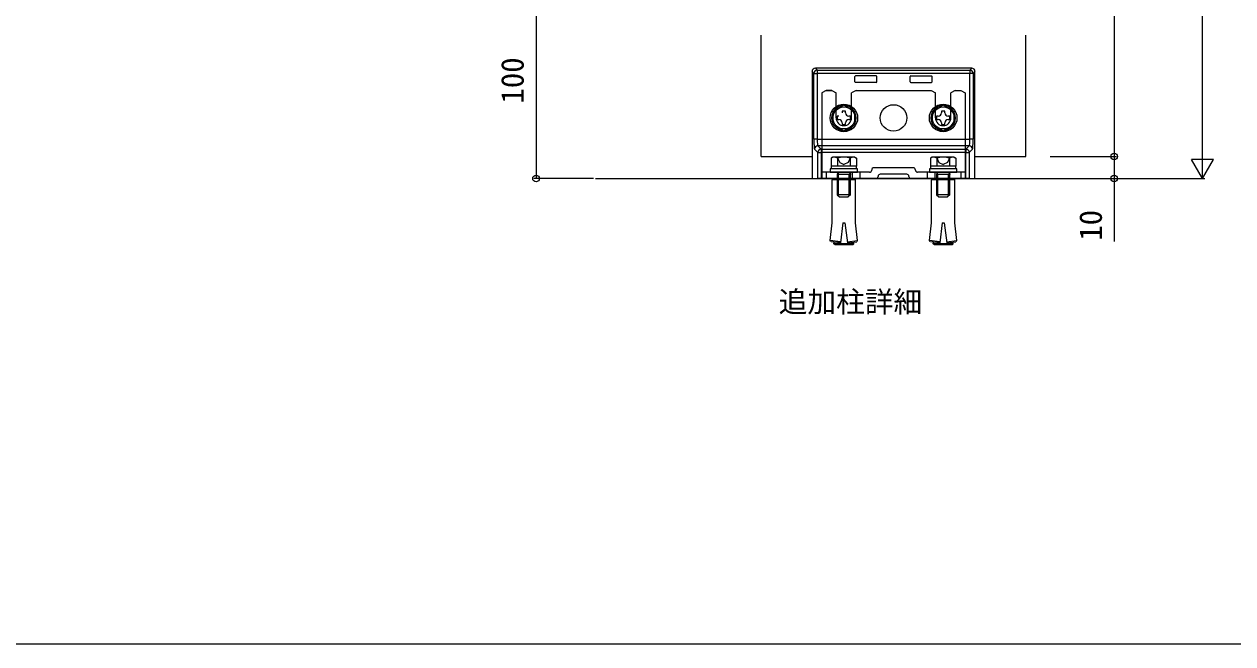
# Model space of a CAD drawing. Units: millimetres, scale not verified. Extents: x -875 to 875, y -1300 to 1292.
# Drawn here: x 0 to 548, y -1300 to -1019 of the extents above; entities that cross this region are included whole.
import ezdxf
from ezdxf.enums import TextEntityAlignment as Align

# ---------------------------------------------------------------- set-up
doc = ezdxf.new("R2010")
doc.units = ezdxf.units.MM
doc.header["$LTSCALE"] = 8
for name, color, linetype in [('0-1_USER1', 3, 'Continuous'), ('0-3_YKK_12', 2, 'Continuous'), ('0-4_YKK_13', 4, 'Continuous'), ('0-6_YKK_D', 6, 'Continuous'), ('0-7_YKK_ZWAK', 7, 'Continuous'), ('0-8_YSS_K', 3, 'Continuous')]:
    doc.layers.add(name, color=color, linetype=linetype)
doc.styles.add('ＭＳ ゴシック', font='')
doc.styles.get('ＭＳ ゴシック').set_extended_font_data('MS Gothic')

msp = doc.modelspace()

# ---------------------------------------------------------------- linework, layer by layer
at = {"layer": '0-3_YKK_12'}
for p, q in [((333.935, -1078.734), (333.935, -1023.734)), ((453.935, -1078.734), (453.935, -1023.734)), ((333.935, -1078.734), (357.024, -1078.734)), ((430.845, -1078.734), (453.935, -1078.734))]:
    msp.add_line(p, q, dxfattribs=at)
at = {"layer": '0-4_YKK_13'}
for p, q in [((357.024, -1040.231), (357.024, -1088.734)), ((357.855, -1041.063), (357.024, -1040.231)), ((358.521, -1038.734), (359.353, -1039.565)), ((429.348, -1038.734), (358.521, -1038.734)), ((359.353, -1039.565), (428.517, -1039.565)), ((359.353, -1039.565), (359.353, -1041.063)), ((428.517, -1039.565), (429.348, -1038.734)), ((428.517, -1039.565), (428.517, -1041.063)), ((430.845, -1040.231), (430.014, -1041.063)), ((430.845, -1088.734), (430.845, -1040.231)), ((357.855, -1070.912), (357.855, -1041.063)), ((357.855, -1041.063), (359.353, -1041.063)), ((359.353, -1041.063), (359.353, -1070.912)), ((428.517, -1041.063), (359.353, -1041.063)), ((376.435, -1044.852), (376.435, -1042.451)), ((386.135, -1042.152), (376.734, -1042.152)), ((386.135, -1045.152), (376.734, -1045.152)), ((386.435, -1044.852), (386.435, -1042.451)), ((401.435, -1044.852), (401.435, -1042.451)), ((401.734, -1042.152), (411.135, -1042.152)), ((401.734, -1045.152), (411.135, -1045.152)), ((411.435, -1044.852), (411.435, -1042.451)), ((428.517, -1070.912), (428.517, -1041.063)), ((430.014, -1041.063), (428.517, -1041.063)), ((430.014, -1041.063), (430.014, -1070.912)), ((361.435, -1049.889), (361.435, -1088.734)), ((363.435, -1048.734), (365.935, -1048.734)), ((365.935, -1048.734), (367.935, -1049.889)), ((367.935, -1061.234), (367.935, -1049.889)), ((376.935, -1048.734), (374.935, -1049.889)), ((374.935, -1061.234), (374.935, -1049.889)), ((376.935, -1048.734), (410.935, -1048.734)), ((410.935, -1048.734), (412.935, -1049.889)), ((412.935, -1061.234), (412.935, -1049.889)), ((421.935, -1048.734), (419.935, -1049.889)), ((419.935, -1061.234), (419.935, -1049.889)), ((421.935, -1048.734), (424.435, -1048.734)), ((424.435, -1048.734), (426.435, -1049.889)), ((426.435, -1049.889), (426.435, -1088.734)), ((369.155, -1060.474), (368.435, -1060.474)), ((373.715, -1061.994), (374.435, -1061.994)), ((414.155, -1060.474), (413.435, -1060.474)), ((418.715, -1061.994), (419.435, -1061.994)), ((359.353, -1070.912), (357.855, -1070.912)), ((359.353, -1070.912), (428.517, -1070.912)), ((430.014, -1070.912), (428.517, -1070.912)), ((359.599, -1076.888), (358.114, -1075.404)), ((359.611, -1073.906), (361.096, -1075.391)), ((428.258, -1073.906), (359.611, -1073.906)), ((361.096, -1075.391), (426.774, -1075.391)), ((361.096, -1075.391), (361.096, -1076.888)), ((361.096, -1076.888), (361.096, -1088.734)), ((426.774, -1076.888), (361.096, -1076.888)), ((426.774, -1075.391), (428.258, -1073.906)), ((426.774, -1075.391), (426.774, -1076.888)), ((426.774, -1076.888), (428.271, -1076.888)), ((426.774, -1088.734), (426.774, -1076.888)), ((429.756, -1075.404), (428.271, -1076.888)), ((366.435, -1079.034), (365.661, -1079.481)), ((365.661, -1079.481), (365.661, -1083.034)), ((377.208, -1083.034), (365.661, -1083.034)), ((365.735, -1083.034), (365.735, -1084.234)), ((376.435, -1079.034), (366.435, -1079.034)), ((368.548, -1079.481), (368.548, -1083.034)), ((374.321, -1079.481), (374.321, -1083.034)), ((376.435, -1079.034), (377.208, -1079.481)), ((377.135, -1084.234), (377.135, -1083.034)), ((377.208, -1079.481), (377.208, -1083.034)), ((402.835, -1083.834), (385.035, -1083.834)), ((411.435, -1079.034), (410.661, -1079.481)), ((410.661, -1079.481), (410.661, -1083.034)), ((422.208, -1083.034), (410.661, -1083.034)), ((410.735, -1083.034), (410.735, -1084.234)), ((421.435, -1079.034), (411.435, -1079.034)), ((413.548, -1079.481), (413.548, -1083.034)), ((419.321, -1079.481), (419.321, -1083.034)), ((421.435, -1079.034), (422.208, -1079.481)), ((422.135, -1084.234), (422.135, -1083.034)), ((422.208, -1079.481), (422.208, -1083.034)), ((357.024, -1088.734), (359.599, -1088.734)), ((361.096, -1088.734), (359.599, -1088.734)), ((426.774, -1088.734), (361.096, -1088.734)), ((383.035, -1085.834), (361.435, -1085.834)), ((361.435, -1088.734), (426.435, -1088.734)), ((363.435, -1085.834), (363.435, -1088.734)), ((365.185, -1085.834), (377.685, -1085.834)), ((366.685, -1088.734), (366.185, -1089.234)), ((376.685, -1089.234), (366.185, -1089.234)), ((368.635, -1085.915), (368.435, -1086.855)), ((374.435, -1086.855), (368.435, -1086.855)), ((368.635, -1085.834), (368.635, -1085.915)), ((368.635, -1085.915), (368.975, -1086.855)), ((374.235, -1085.915), (373.895, -1086.855)), ((374.235, -1085.834), (374.235, -1085.915)), ((374.235, -1085.915), (374.435, -1086.855)), ((375.203, -1085.834), (375.203, -1088.734)), ((376.685, -1089.234), (376.185, -1088.734)), ((376.685, -1108.734), (376.685, -1089.234)), ((378.667, -1085.834), (378.667, -1088.734)), ((399.935, -1086.734), (387.935, -1086.734)), ((426.435, -1085.834), (404.835, -1085.834)), ((409.203, -1085.834), (409.203, -1088.734)), ((410.185, -1085.834), (422.685, -1085.834)), ((411.685, -1088.734), (411.185, -1089.234)), ((421.685, -1089.234), (411.185, -1089.234)), ((412.667, -1085.834), (412.667, -1088.734)), ((413.635, -1085.915), (413.435, -1086.855)), ((419.435, -1086.855), (413.435, -1086.855)), ((413.635, -1085.834), (413.635, -1085.915)), ((413.635, -1085.915), (413.975, -1086.855)), ((419.235, -1085.915), (418.895, -1086.855)), ((419.235, -1085.834), (419.235, -1085.915)), ((419.235, -1085.915), (419.435, -1086.855)), ((421.685, -1089.234), (421.185, -1088.734)), ((421.685, -1108.734), (421.685, -1089.234)), ((424.435, -1085.834), (424.435, -1088.734)), ((428.271, -1088.734), (430.845, -1088.734)), ((374.435, -1096.034), (368.435, -1096.034)), ((368.435, -1096.034), (369.435, -1097.034)), ((369.435, -1097.034), (373.435, -1097.034)), ((374.435, -1096.034), (373.435, -1097.034)), ((419.435, -1096.034), (413.435, -1096.034)), ((413.435, -1096.034), (414.435, -1097.034)), ((414.435, -1097.034), (418.435, -1097.034)), ((419.435, -1096.034), (418.435, -1097.034)), ((366.206, -1108.734), (366.185, -1108.734)), ((370.976, -1108.734), (369.852, -1117.889)), ((370.976, -1108.734), (371.894, -1108.734)), ((371.894, -1108.734), (373.018, -1117.889)), ((411.206, -1108.734), (411.185, -1108.734)), ((415.976, -1108.734), (414.852, -1117.889)), ((415.976, -1108.734), (416.894, -1108.734)), ((416.894, -1108.734), (418.018, -1117.889)), ((369.913, -1117.393), (365.193, -1116.813)), ((365.549, -1117.269), (365.193, -1116.813)), ((372.957, -1117.393), (377.677, -1116.813)), ((414.913, -1117.393), (410.193, -1116.813)), ((410.549, -1117.269), (410.193, -1116.813)), ((417.957, -1117.393), (422.677, -1116.813)), ((369.852, -1117.889), (365.628, -1117.371)), ((366.935, -1118.234), (367.019, -1117.541)), ((367.435, -1118.734), (366.935, -1118.234)), ((375.935, -1118.234), (366.935, -1118.234)), ((375.435, -1118.734), (367.435, -1118.734)), ((373.018, -1117.889), (377.242, -1117.37)), ((375.935, -1118.234), (375.435, -1118.734)), ((375.935, -1118.234), (375.851, -1117.541)), ((414.852, -1117.889), (410.629, -1117.371)), ((411.935, -1118.234), (412.019, -1117.541)), ((412.435, -1118.734), (411.935, -1118.234)), ((420.935, -1118.234), (411.935, -1118.234)), ((420.435, -1118.734), (412.435, -1118.734)), ((418.018, -1117.889), (422.242, -1117.37)), ((420.935, -1118.234), (420.435, -1118.734)), ((420.935, -1118.234), (420.851, -1117.541))]:
    msp.add_line(p, q, dxfattribs=at)
for points in [[(365.935, -1048.734), (363.435, -1048.734), (361.435, -1049.889)], [(368.435, -1060.474), (368.435, -1061.994), (369.155, -1061.994)], [(372.195, -1058.954), (372.195, -1058.234), (370.675, -1058.234), (370.675, -1058.954)], [(374.435, -1061.994), (374.435, -1060.474), (373.715, -1060.474)], [(413.435, -1060.474), (413.435, -1061.994), (414.155, -1061.994)], [(417.195, -1058.954), (417.195, -1058.234), (415.675, -1058.234), (415.675, -1058.954)], [(419.435, -1061.994), (419.435, -1060.474), (418.715, -1060.474)], [(370.675, -1063.514), (370.675, -1064.234), (372.195, -1064.234), (372.195, -1063.514)], [(415.675, -1063.514), (415.675, -1064.234), (417.195, -1064.234), (417.195, -1063.514)], [(359.599, -1088.734), (359.599, -1076.888), (361.096, -1076.888)], [(428.271, -1076.888), (428.271, -1088.734), (426.774, -1088.734)], [(377.685, -1085.834), (377.685, -1084.234), (365.185, -1084.234), (365.185, -1085.834)], [(368.385, -1079.032), (369.535, -1081.389), (371.435, -1082.4)], [(374.485, -1079.032), (373.335, -1081.389), (371.435, -1082.4)], [(422.685, -1085.834), (422.685, -1084.234), (410.185, -1084.234), (410.185, -1085.834)], [(413.385, -1079.032), (414.535, -1081.389), (416.435, -1082.4)], [(419.485, -1079.032), (418.335, -1081.389), (416.435, -1082.4)], [(365.193, -1116.813), (366.185, -1108.734), (366.185, -1089.234)], [(366.685, -1088.734), (371.435, -1088.734), (376.185, -1088.734)], [(368.435, -1086.855), (368.435, -1095.234), (368.435, -1096.034)], [(368.975, -1096.574), (368.975, -1095.234), (368.975, -1086.855)], [(373.895, -1096.574), (373.895, -1095.234), (373.895, -1086.855)], [(374.435, -1096.034), (374.435, -1095.234), (374.435, -1086.855)], [(410.193, -1116.813), (411.185, -1108.734), (411.185, -1089.234)], [(411.685, -1088.734), (416.435, -1088.734), (421.185, -1088.734)], [(413.435, -1086.855), (413.435, -1095.234), (413.435, -1096.034)], [(413.975, -1096.574), (413.975, -1095.234), (413.975, -1086.855)], [(418.895, -1096.574), (418.895, -1095.234), (418.895, -1086.855)], [(419.435, -1096.034), (419.435, -1095.234), (419.435, -1086.855)], [(377.321, -1117.269), (377.677, -1116.813), (376.685, -1108.734)], [(422.321, -1117.269), (422.677, -1116.813), (421.685, -1108.734)]]:
    msp.add_lwpolyline(points, dxfattribs=at)
for points in [[(371.435, -1055.461), (366.435, -1058.347), (366.435, -1064.121), (371.435, -1067.008), (376.435, -1064.121), (376.435, -1058.347)], [(416.435, -1055.461), (411.435, -1058.347), (411.435, -1064.121), (416.435, -1067.008), (421.435, -1064.121), (421.435, -1058.347)]]:
    msp.add_lwpolyline(points, close=True, dxfattribs=at)
for centre, radius in [((371.435, -1061.234), 6.25), ((371.435, -1061.234), 5), ((393.935, -1061.234), 6), ((416.435, -1061.234), 6.25), ((416.435, -1061.234), 5)]:
    msp.add_circle(centre, radius, dxfattribs=at)
for centre, radius, start, end in [((359.359, -1041.069), 1.504, 90.24971, 179.75029), ((428.51, -1041.069), 1.504, 0.24971, 89.75029), ((371.435, -1061.234), 5.575, 93.74848, 146.25152), ((371.435, -1061.234), 5.575, 33.74848, 86.25152), ((416.435, -1061.234), 5.575, 93.74848, 146.25152), ((416.435, -1061.234), 5.575, 33.74848, 86.25152), ((371.435, -1061.234), 5.575, 153.74848, 206.25152), ((371.435, -1061.234), 3.5, 180, 0), ((369.155, -1063.514), 1.52, 0, 90), ((373.715, -1058.954), 1.52, 180, 270), ((373.715, -1063.514), 1.52, 90, 180), ((371.435, -1061.234), 5.575, 333.74848, 26.25152), ((416.435, -1061.234), 5.575, 153.74848, 206.25152), ((416.435, -1061.234), 3.5, 180, 0), ((414.155, -1058.954), 1.52, 270, 0), ((414.155, -1063.514), 1.52, 0, 90), ((418.715, -1058.954), 1.52, 180, 270), ((418.715, -1063.514), 1.52, 90, 180), ((416.435, -1061.234), 5.575, 333.74848, 26.25152), ((371.435, -1061.234), 5.575, 213.74848, 266.25152), ((371.435, -1061.234), 5.575, 273.74848, 326.25152), ((416.435, -1061.234), 5.575, 213.74848, 266.25152), ((416.435, -1061.234), 5.575, 273.74848, 326.25152), ((359.618, -1075.41), 1.504, 90.24971, 179.75029), ((361.102, -1076.895), 1.504, 90.24971, 179.75029), ((426.767, -1076.895), 1.504, 0.24971, 89.75029), ((428.252, -1075.41), 1.504, 0.24971, 89.75029), ((367.105, -1081.59), 2.556, 55.61708, 124.38292), ((371.435, -1088.588), 9.554, 72.41276, 107.58724), ((375.765, -1081.59), 2.556, 55.61708, 124.38292), ((385.035, -1084.834), 1, 90, 180), ((402.835, -1084.834), 1, 0, 90), ((412.105, -1081.59), 2.556, 55.61708, 124.38292), ((416.435, -1088.588), 9.554, 72.41276, 107.58724), ((420.765, -1081.59), 2.556, 55.61708, 124.38292), ((383.035, -1084.834), 1, 270, 0), ((385.935, -1087.734), 1, 270, 0), ((387.935, -1087.734), 1, 90, 180), ((399.935, -1087.734), 1, 0, 90), ((401.935, -1087.734), 1, 180, 270), ((404.835, -1084.834), 1, 180, 270)]:
    msp.add_arc(centre, radius, start, end, dxfattribs=at)
for centre, major_axis, ratio, start_param, end_param in [((358.527, -1040.237), (-1.065, 1.065), 0.99628, 5.4996506, 7.06672), ((429.342, -1040.237), (1.065, 1.065), 0.99628, 5.4996506, 7.06672), ((376.735, -1042.452), (0.213, -0.213), 0.99628, 2.358058, 3.9251274), ((376.735, -1044.851), (-0.213, -0.213), 0.99628, 5.4996506, 7.06672), ((386.134, -1042.452), (-0.213, -0.213), 0.99628, 2.358058, 3.9251274), ((386.134, -1044.851), (0.213, -0.213), 0.99628, 5.4996506, 7.06672), ((401.735, -1042.452), (0.213, -0.213), 0.99628, 2.358058, 3.9251274), ((401.735, -1044.851), (-0.213, -0.213), 0.99628, 5.4996506, 7.06672), ((411.134, -1042.452), (-0.213, -0.213), 0.99628, 2.358058, 3.9251274), ((411.134, -1044.851), (0.213, -0.213), 0.99628, 5.4996506, 7.06672), ((358.131, -1070.912), (0, 4.5), 0.061163, 1.5707963, 3.0805061), ((359.628, -1070.912), (0, 3), 0.091744, 1.5707963, 3.0805061), ((428.242, -1070.912), (0, 3), 0.091744, 3.2026792, 4.712389), ((429.739, -1070.912), (0, 4.5), 0.061163, 3.2026792, 4.712389)]:
    msp.add_ellipse(centre, major_axis=major_axis, ratio=ratio, start_param=start_param, end_param=end_param, dxfattribs=at)
at = {"layer": '0-6_YKK_D'}
for p, q in [((493.935, -623.734), (493.935, -1078.734)), ((533.935, -1078.734), (533.935, -688.734)), ((231.935, -988.734), (231.935, -1088.734)), ((533.935, -1088.734), (533.935, -1071.414)), ((464.935, -1078.734), (494.935, -1078.734)), ((464.935, -1078.734), (494.935, -1078.734)), ((533.935, -1088.734), (528.935, -1080.074)), ((538.935, -1080.074), (528.935, -1080.074)), ((533.935, -1088.734), (538.935, -1080.074)), ((257.935, -1088.734), (230.935, -1088.734)), ((464.935, -1088.734), (494.935, -1088.734)), ((464.935, -1088.734), (534.935, -1088.734))]:
    msp.add_line(p, q, dxfattribs=at)
msp.add_lwpolyline([(493.935, -1078.734), (493.935, -1088.734), (493.935, -1117.234)], dxfattribs=at)
for centre in [(493.935, -1078.734), (493.935, -1078.734), (231.935, -1088.734), (493.935, -1088.734)]:
    msp.add_circle(centre, 1.5, dxfattribs=at)
at = {"layer": '0-7_YKK_ZWAK'}
msp.add_lwpolyline([(-875, -1299.6), (875, -1299.6), (875, 1250.4)], dxfattribs=at)
at = {"layer": '0-8_YSS_K'}
msp.add_line((258.935, -1088.734), (508.935, -1088.734), dxfattribs=at)

# ---------------------------------------------------------------- texts
at = {"layer": '0-1_USER1', "style": 'ＭＳ ゴシック'}
msp.add_text('追加柱詳細', height=9.531, dxfattribs=at).set_placement((341.928, -1152.177), align=Align.BOTTOM_LEFT)
at = {"layer": '0-6_YKK_D', "style": 'ＭＳ ゴシック'}
for s, p in [('100', (229.435, -1054.723)), ('10', (491.435, -1116.882))]:
    msp.add_text(s, height=10.26, rotation=90, dxfattribs=at).set_placement(p, align=Align.BOTTOM_LEFT)

doc.saveas('drawing.dxf')
